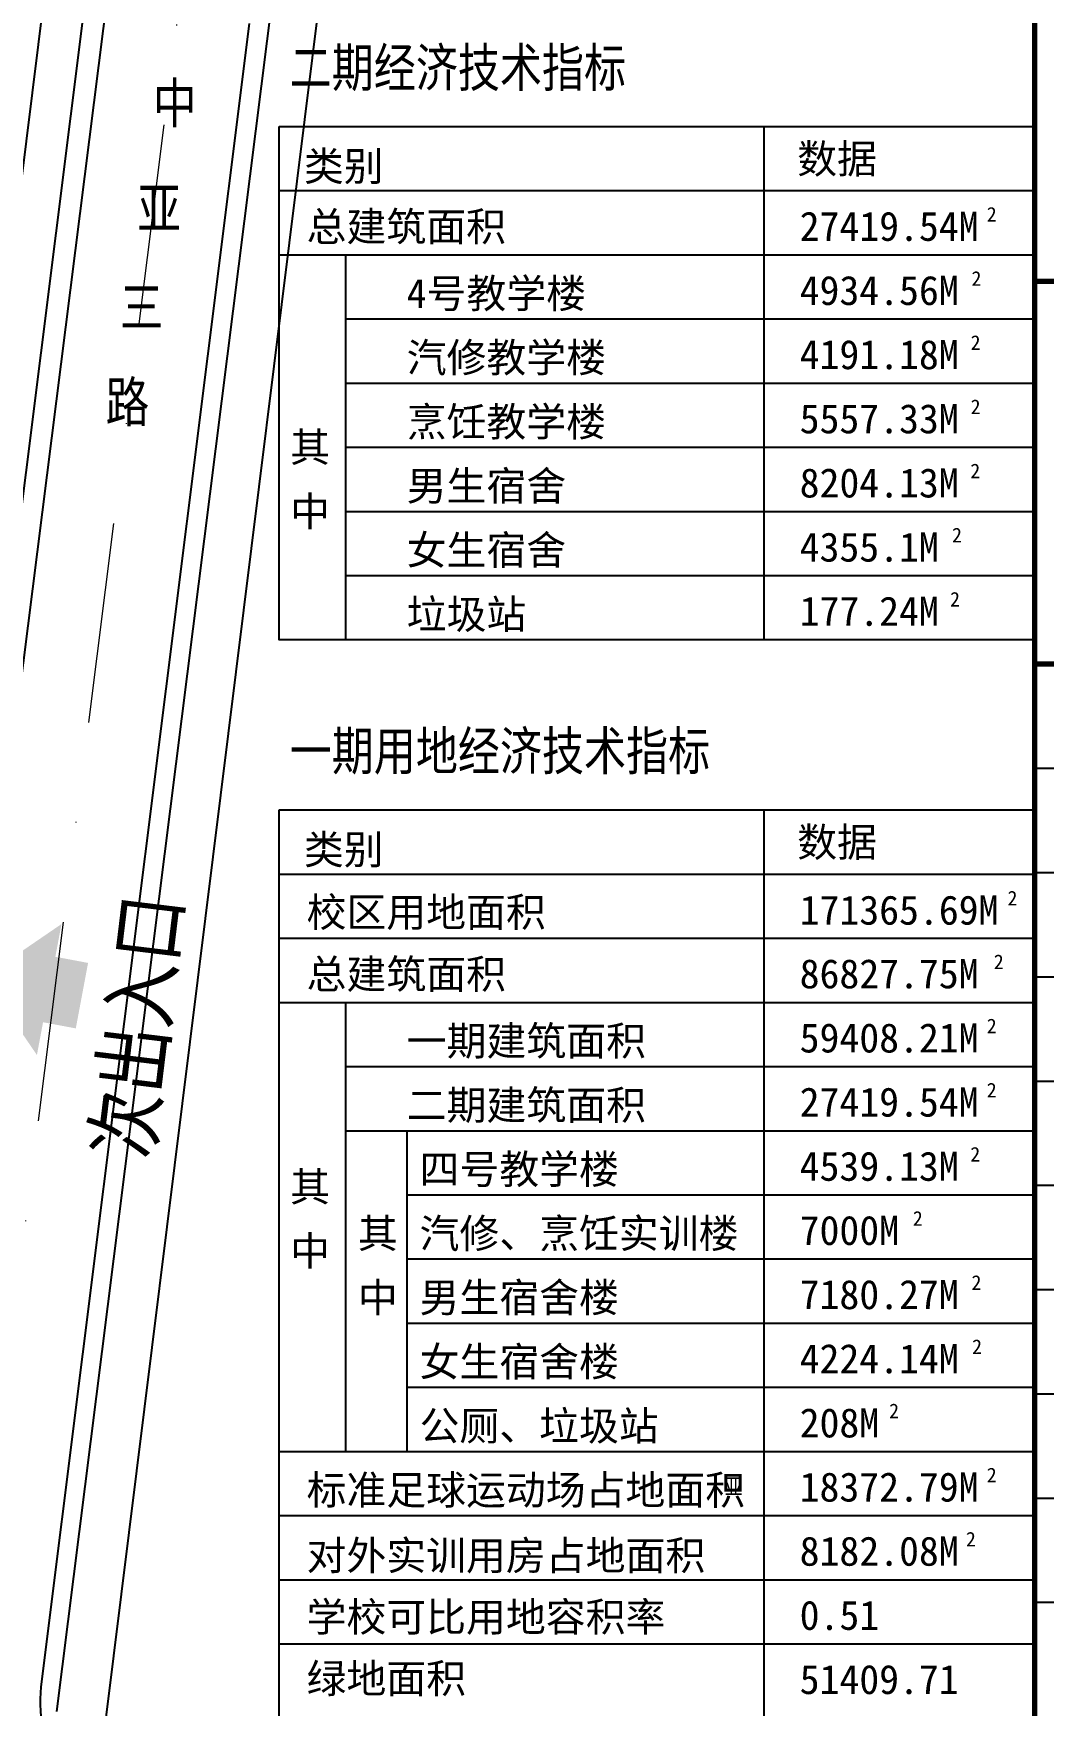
# Model space of a CAD drawing. Extents: x -534 to 560, y 572 to 1344.
# Drawn here: x 317.7 to 443.7, y 754.1 to 962.6 of the extents above; entities that cross this region are included whole.
import ezdxf
from ezdxf.enums import TextEntityAlignment as Align

# ---------------------------------------------------------------- set-up
doc = ezdxf.new("R2010")
doc.units = 0
doc.header["$LTSCALE"] = 1000
doc.header["$MEASUREMENT"] = 0
doc.linetypes.add('DASHDOT2', pattern=[0.5, 0.25, -0.125, 0, -0.125])
doc.linetypes.add('X5', pattern=[3, 2, -1])
for name, color, linetype in [('DLSS', 8, 'Continuous'), ('PUB_TEXT', 7, 'Continuous'), ('TK', 7, 'Continuous'), ('外轮廓线', 2, 'Continuous')]:
    doc.layers.add(name, color=color, linetype=linetype)
doc.layers.add('道路红线', color=1, linetype='Continuous', lineweight=0)
doc.styles.add('_TEL_DIM', font='simhei.ttf', dxfattribs={"width": 0.8, "height": 3.5})
doc.styles.add('HT', font='simhei.ttf', dxfattribs={"width": 0.8})
doc.styles.add('HZ', font='', dxfattribs={"width": 0.8})
doc.styles.add('宋体', font='')
doc.styles.get('HZ').set_extended_font_data('SimSun')
doc.styles.get('宋体').set_extended_font_data('SimSun')

# ---------------------------------------------------------------- blocks, each defined once
blk = doc.blocks.new('BFGGFHBDRSGS')
at = {"layer": 'TK'}
for p, q in [((376484, -214638), (376484, -157238)), ((376484, -191637), (384484, -191637)), ((376484, -192637), (384484, -192637)), ((376484, -193637), (384484, -193637)), ((376484, -194637), (384484, -194637)), ((376484, -195637), (384484, -195637)), ((376484, -196637), (384484, -196637)), ((376484, -197637), (384484, -197637)), ((376484, -198637), (384484, -198637)), ((376484, -199637), (384484, -199637)), ((376484, -200637), (384484, -200637))]:
    blk.add_line(p, q, dxfattribs=at)
at = {"layer": 'TK', "const_width": 50}
blk.add_lwpolyline([(376484, -157238), (384484, -157238), (384484, -214637), (376484, -214637)], close=True, dxfattribs=at)
for points in [[(376484, -187966), (384460, -187966)], [(376484, -191637), (384484, -191637)]]:
    blk.add_lwpolyline(points, dxfattribs=at)
blk = doc.blocks.new('A$C37B82D5D')
at = {"xscale": 1.25, "yscale": 1.25, "zscale": 1.25}
blk.add_blockref('BFGGFHBDRSGS', (-376730, 269547), dxfattribs=at)
blk = doc.blocks.new('bfg  jishujingjizhibiao')
for p, q in [((717.7, 965.97), (717.7, 901.97)), ((657.2, 957.97), (751.46, 957.97)), ((657.2, 957.97), (751.46, 957.97)), ((657.2, 949.97), (751.46, 949.97)), ((665.49, 941.97), (751.46, 941.97)), ((665.49, 933.97), (751.46, 933.97)), ((665.49, 925.97), (751.46, 925.97)), ((665.49, 917.97), (751.46, 917.97)), ((665.49, 909.97), (751.46, 909.97)), ((665.49, 909.97), (751.46, 909.97)), ((717.7, 880.75), (717.7, 760.75)), ((657.2, 872.75), (751.46, 872.75)), ((657.2, 864.75), (751.46, 864.75)), ((657.2, 856.75), (751.46, 856.75)), ((665.49, 848.75), (751.46, 848.75)), ((665.49, 840.75), (751.46, 840.75)), ((673.14, 832.75), (751.46, 832.75)), ((673.14, 824.75), (751.46, 824.75)), ((673.14, 816.75), (751.46, 816.75)), ((673.14, 808.75), (751.46, 808.75)), ((657.2, 800.75), (751.46, 800.75)), ((657.2, 792.75), (751.46, 792.75)), ((657.2, 784.75), (751.46, 784.75)), ((657.2, 776.75), (751.46, 776.75))]:
    blk.add_line(p, q)
at = {"color": 0, "linetype": 'Continuous'}
for p, q in [((665.49, 949.97), (665.49, 901.97)), ((665.49, 856.75), (665.49, 800.75)), ((673.14, 840.75), (673.14, 800.75))]:
    blk.add_line(p, q, dxfattribs=at)
for points in [[(657.2, 965.97), (751.46, 965.97), (751.46, 901.97), (657.2, 901.97)], [(657.2, 880.75), (751.46, 880.75), (751.46, 760.75), (657.2, 760.75)]]:
    blk.add_lwpolyline(points, close=True)
at = {"layer": 'DLSS', "color": 8, "linetype": 'Continuous', "style": 'HZ', "width": 0.8}
blk.add_text('亚', height=2, dxfattribs=at).set_placement((713.92, 796.42), align=Align.MIDDLE)
at = {"layer": 'PUB_TEXT', "style": '_TEL_DIM', "width": 0.8}
for s, p in [('二期经济技术指标', (658.53, 970.92)), ('一期用地经济技术指标', (658.53, 885.71))]:
    blk.add_text(s, height=4.807, dxfattribs=at).set_placement(p)
at = {"layer": 'PUB_TEXT', "style": '宋体'}
for s, height, p in [('类别', 3.646, (660.3, 959.19)), ('数据', 3.646, (721.84, 960.12)), ('总建筑面积', 3.646, (660.64, 951.66)), ('4号教学楼', 3.646, (673.13, 943.33)), ('汽修教学楼', 3.646, (673.13, 935.33)), ('烹饪教学楼', 3.646, (673.13, 927.33)), ('其', 3.65, (658.58, 924.15)), ('男生宿舍', 3.646, (673.13, 919.33)), ('中', 3.65, (658.58, 916.15)), ('女生宿舍', 3.646, (673.13, 911.33)), ('垃圾站', 3.646, (673.13, 903.33)), ('类别', 3.646, (660.3, 873.98)), ('数据', 3.646, (721.84, 874.91)), ('校区用地面积', 3.646, (660.64, 866.18)), ('171365.69M', 3.646, (722.15, 866.44)), ('2', 1.82, (748.08, 868.84)), ('总建筑面积', 3.646, (660.64, 858.45)), ('一期建筑面积', 3.646, (673.13, 850.12)), ('59408.21M', 3.646, (722.15, 850.5)), ('2', 1.82, (745.49, 852.9)), ('二期建筑面积', 3.646, (673.13, 842.12)), ('四号教学楼', 3.646, (674.73, 834.12)), ('2', 1.82, (743.44, 836.9)), ('4539.13M', 3.646, (722.15, 834.5)), ('其', 3.65, (658.58, 831.93)), ('其', 3.65, (667.04, 826.12)), ('汽修、烹饪实训楼', 3.646, (674.73, 826.12)), ('7000M', 3.646, (722.15, 826.5)), ('2', 1.82, (736.27, 828.9)), ('中', 3.65, (658.58, 823.93)), ('中', 3.65, (667.04, 818.12)), ('男生宿舍楼', 3.646, (674.73, 818.12)), ('7180.27M', 3.646, (722.15, 818.5)), ('2', 1.82, (743.59, 820.9)), ('女生宿舍楼', 3.646, (674.73, 810.12)), ('4224.14M', 3.646, (722.15, 810.5)), ('2', 1.82, (743.66, 812.9)), ('公厕、垃圾站', 3.646, (674.73, 802.12)), ('208M', 3.646, (722.15, 802.5)), ('2', 1.82, (733.31, 804.9)), ('2', 1.82, (745.49, 796.9)), ('标准足球运动场占地面积', 3.6456, (660.64, 794.12)), ('18372.79M', 3.646, (722.15, 794.5)), ('2', 1.82, (742.89, 788.9)), ('对外实训用房占地面积', 3.646, (660.64, 785.96)), ('8182.08M', 3.646, (722.15, 786.5)), ('学校可比用地容积率', 3.646, (660.64, 778.29)), ('0.51', 3.646, (722.15, 778.5)), ('绿地面积', 3.646, (660.64, 770.62)), ('51409.71', 3.646, (722.15, 770.5))]:
    blk.add_text(s, height=height, dxfattribs=at).set_placement(p)
at = {"layer": 'PUB_TEXT', "color": 3, "style": '宋体'}
for s, height, p in [('27419.54M', 3.646, (722.15, 951.71)), ('2', 1.82, (745.49, 954.11)), ('4934.56M', 3.646, (722.15, 943.71)), ('2', 1.82, (743.59, 946.11)), ('4191.18M', 3.646, (722.15, 935.71)), ('2', 1.82, (743.48, 938.11)), ('5557.33M', 3.646, (722.15, 927.71)), ('2', 1.82, (743.48, 930.11)), ('2', 1.82, (743.44, 922.11)), ('8204.13M', 3.646, (722.15, 919.71)), ('2', 1.82, (741.16, 914.11)), ('4355.1M', 3.646, (722.15, 911.71)), ('177.24M', 3.646, (722.15, 903.71)), ('2', 1.82, (740.91, 906.11)), ('86827.75M', 3.646, (722.15, 858.5)), ('2', 1.82, (746.37, 860.9)), ('2', 1.82, (745.49, 844.9)), ('27419.54M', 3.646, (722.15, 842.5))]:
    blk.add_text(s, height=height, dxfattribs=at).set_placement(p)

msp = doc.modelspace()

# ---------------------------------------------------------------- hatches: boundary and pattern name
at = {"layer": 'PUB_TEXT'}
msp.add_hatch(color=1, dxfattribs=at).paths.add_polyline_path([(321.215, 851.585), (311.517, 844.954), (318.148, 835.256), (318.915, 839.338), (322.998, 838.571), (324.531, 846.736), (320.449, 847.503)])

# ---------------------------------------------------------------- linework, layer by layer
at = {"layer": 'DLSS', "color": 8, "linetype": 'X5'}
msp.add_line((326.808, 752.661), (372.017, 1116.185), dxfattribs=at)
at = {"layer": 'DLSS', "color": 41, "linetype": 'Continuous', "flags": 128}
for points in [[(-462.522, 830.937), (283.95, 745.242, 0.4108431), (300.542, 758.262), (348.834, 1140.627, 0.3922839), (341.703, 1150.573), (-387.881, 1299.289)], [(344.643, 963.865), (318.656, 756.462, 0.417217), (331.827, 739.695), (442.345, 726.995)]]:
    msp.add_lwpolyline(points, format="xyb", dxfattribs=at)
at = {"layer": 'DLSS', "color": 8, "linetype": 'X5', "flags": 128}
for points in [[(320.641, 753.389), (366.315, 1116.185)], [(306.814, 868.874), (329.525, 1050.728)], [(311.906, 869.341), (334.691, 1050.135)]]:
    msp.add_lwpolyline(points, dxfattribs=at)
at = {"layer": '道路红线', "linetype": 'DASHDOT2', "ltscale": 0.1}
msp.add_line((359.119, 1150.063), (287.733, 584.998), dxfattribs=at)

# ---------------------------------------------------------------- block references
at = {"layer": '外轮廓线', "ltscale": 0.03, "xscale": 0.01040000000011787, "yscale": 0.01040000000011787, "zscale": 0.01040000000024591}
msp.add_blockref('A$C37B82D5D', (-533.694, 571.998), dxfattribs=at)
at = {"layer": '外轮廓线'}
msp.add_blockref('bfg  jishujingjizhibiao', (-308.849, -14.933), dxfattribs=at)

# ---------------------------------------------------------------- texts
at = {"layer": 'PUB_TEXT', "color": 1, "style": 'HT', "width": 0.8}
msp.add_text('次出入口', height=7.5105, rotation=83.07472, dxfattribs=at).set_placement((332.388, 822.135))
at = {"layer": 'PUB_TEXT', "char_height": 5, "width": 15.54333, "attachment_point": 1, "style": 'HZ'}
for s, insert in [('中', (332.624, 956.457)), ('亚', (330.665, 943.319)), ('三', (328.471, 931.036)), ('路', (326.715, 919.191))]:
    msp.add_mtext(s, dxfattribs=dict(at, insert=insert))

doc.saveas('drawing.dxf')
